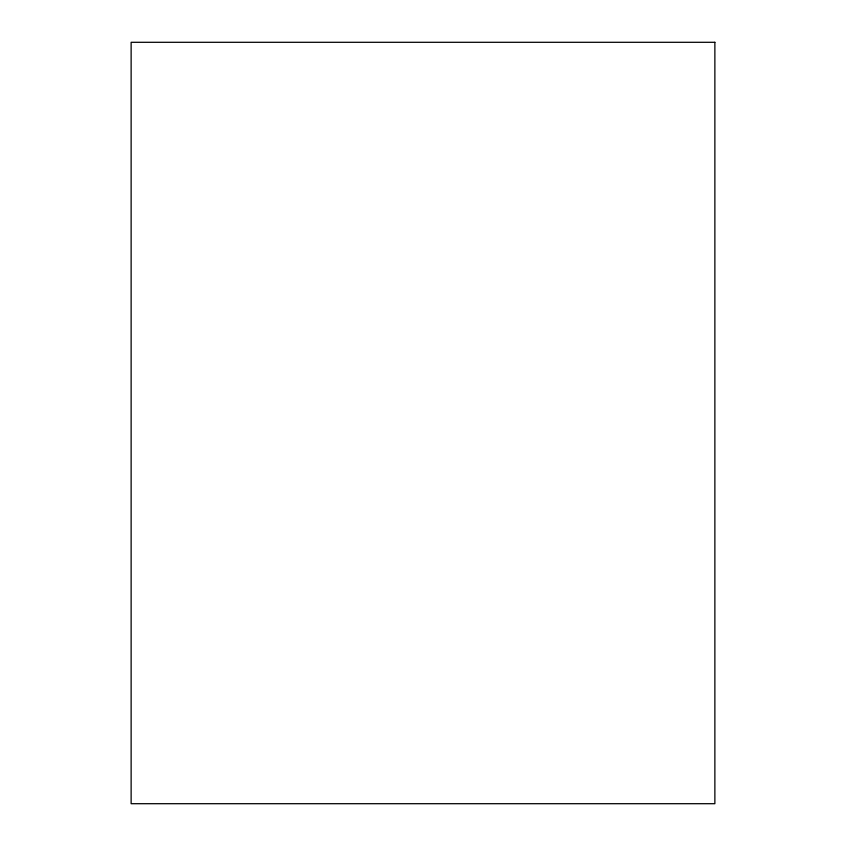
<?xml version="1.0" encoding="UTF-8"?>
<svg xmlns="http://www.w3.org/2000/svg" width="846" height="846" viewBox="0 0 846 846"><rect width="100%" height="100%" fill="white"/><g stroke="black" fill="none" stroke-linecap="round" stroke-linejoin="round"><path stroke-width="1.27" d="M714.87 42.3L131.13 42.3L131.13 803.7L714.87 803.7L714.87 42.3"/></g></svg>
